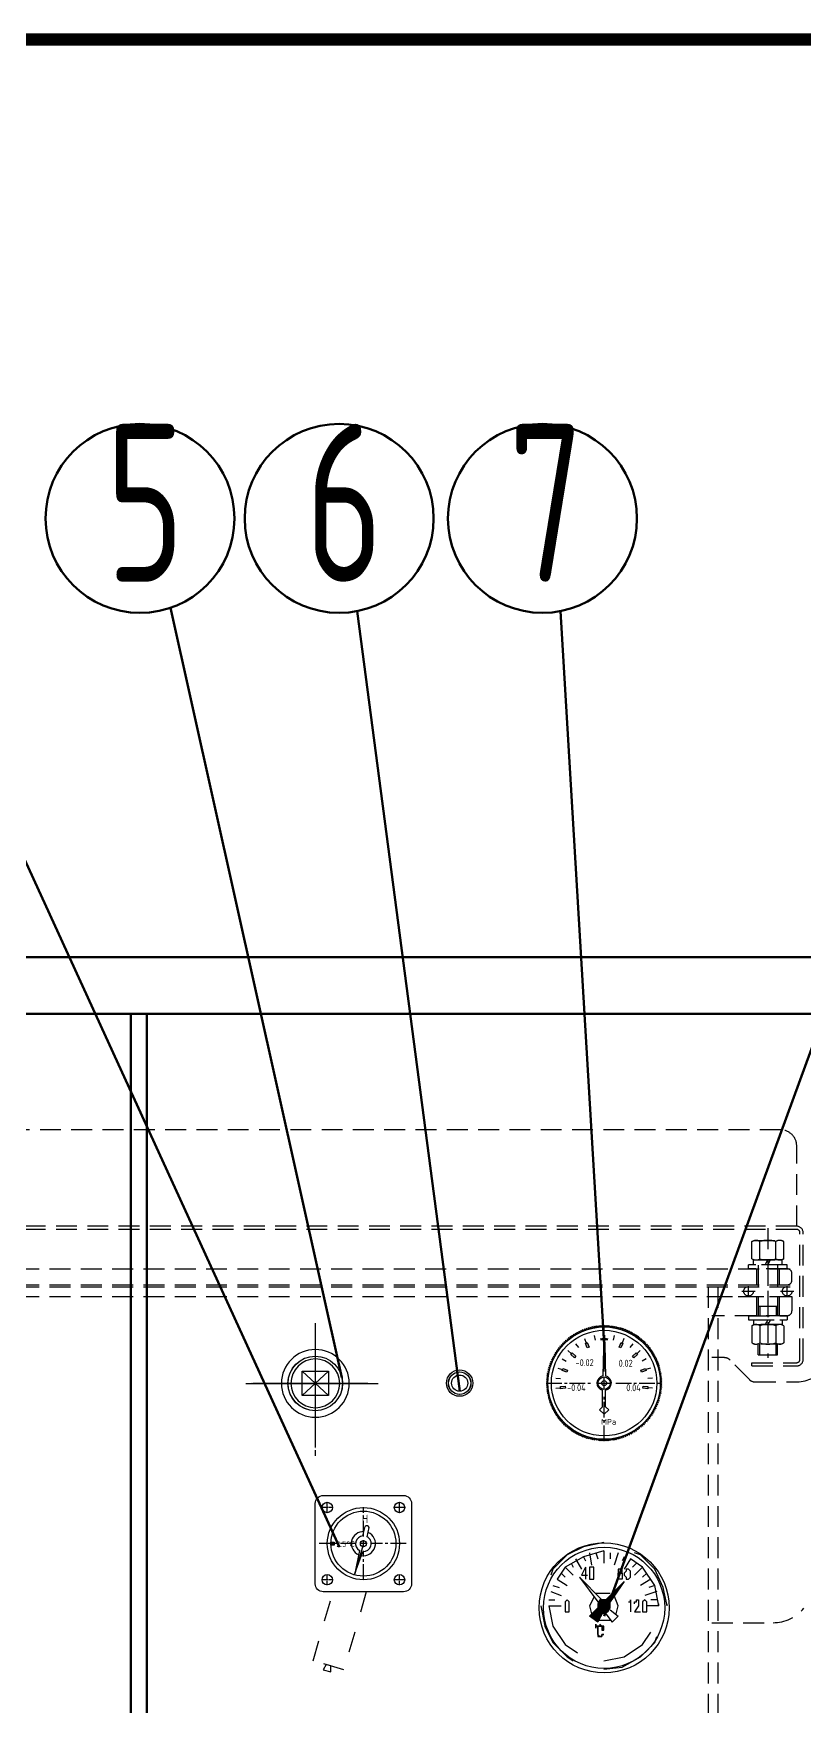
# Model space of a CAD drawing. Header units: millimetres. Extents: x 226184 to 236274, y -181921 to -175474.
# Drawn here: x 228596 to 229076, y -176729 to -175688 of the extents above; entities that cross this region are included whole.
import ezdxf

# ---------------------------------------------------------------- set-up
doc = ezdxf.new("R2010")
doc.units = ezdxf.units.MM
doc.header["$LTSCALE"] = 13
for name, pattern in [('CENTER2', [1.125, 0.75, -0.125, 0.125, -0.125]), ('CENTERX2', [101.6, 63.5, -12.7, 12.7, -12.7]), ('DASHED', [0.75, 0.5, -0.25]), ('虚线', [2, 1, -1])]:
    doc.linetypes.add(name, pattern=pattern)
for name, color, linetype in [('1', 4, 'Continuous'), ('4虚线层', 6, 'DASHED'), ('中心线', 1, 'CENTER2'), ('粗实线', 4, 'Continuous')]:
    doc.layers.add(name, color=color, linetype=linetype)
for name, color, linetype, lineweight in [('2细实线', 3, 'Continuous', 20), ('标注、文本', 3, 'Continuous', 25), ('粗线', 4, 'Continuous', 50)]:
    doc.layers.add(name, color=color, linetype=linetype, lineweight=lineweight)
doc.styles.add('pdm', font='gbenor.shx', dxfattribs={"width": 0.8, "bigfont": 'gbhzfs.shx'})
doc.styles.get("Standard").update_dxf_attribs({"font": 'gbenor.shx', "bigfont": 'gbcbig.shx'})
doc.dimstyles.new('英寸 1-10', dxfattribs={"dimscale": 14, "dimtxt": 3.5, "dimasz": 2, "dimexe": 1.5, "dimexo": 0.5, "dimgap": 0.5, "dimtad": 1, "dimtoh": 1, "dimdec": 1, "dimdsep": 46, "dimtxsty": 'Standard', "dimcen": 2.5, "dimclrd": 3, "dimclre": 3, "dimclrt": 3, "dimadec": 0, "dimazin": 2, "dimtfac": 1, "dimtdec": 1, "dimtmove": 0, "dimatfit": 2, "dimfxl": 1, "dimarcsym": 0})

# ---------------------------------------------------------------- blocks, each defined once
blk = doc.blocks.new('*U108')
at = {"layer": '中心线', "color": 0, "linetype": 'CENTER2', "transparency": 16777216}
for p, q in [((0, 4.5), (0, 27.5)), ((-22.62, 0), (-4.5, 0)), ((4.5, 0), (22.62, 0)), ((0, -26.62), (0, -4.5))]:
    blk.add_line(p, q, dxfattribs=at)
at = {"layer": '中心线', "color": 0, "linetype": 'Continuous', "transparency": 16777216}
for p, q in [((-2.25, 0), (2.25, 0)), ((0, -2.25), (0, 2.25))]:
    blk.add_line(p, q, dxfattribs=at)
blk = doc.blocks.new('*U109')
at = {"layer": '中心线', "color": 0, "linetype": 'CENTER2', "transparency": 16777216}
for p, q in [((-3.37, 0), (-0.65, 0)), ((0, 0.65), (0, 3.37)), ((0.65, 0), (3.37, 0)), ((0, -3.37), (0, -0.65))]:
    blk.add_line(p, q, dxfattribs=at)
at = {"layer": '中心线', "color": 0, "linetype": 'Continuous', "transparency": 16777216}
for p, q in [((-0.325, 0), (0.325, 0)), ((0, -0.325), (0, 0.325))]:
    blk.add_line(p, q, dxfattribs=at)
blk = doc.blocks.new('*U110')
at = {"layer": '中心线', "color": 0, "linetype": 'CENTER2', "transparency": 16777216}
for p, q in [((-3.37, 0), (-0.65, 0)), ((0, 0.65), (0, 3.37)), ((0.65, 0), (3.37, 0)), ((0, -3.37), (0, -0.65))]:
    blk.add_line(p, q, dxfattribs=at)
at = {"layer": '中心线', "color": 0, "linetype": 'Continuous', "transparency": 16777216}
for p, q in [((-0.325, 0), (0.325, 0)), ((0, -0.325), (0, 0.325))]:
    blk.add_line(p, q, dxfattribs=at)
blk = doc.blocks.new('*U111')
at = {"layer": '中心线', "color": 0, "linetype": 'CENTER2', "transparency": 16777216}
for p, q in [((-3.37, 0), (-0.65, 0)), ((0, 0.65), (0, 3.37)), ((0.65, 0), (3.37, 0)), ((0, -3.37), (0, -0.65))]:
    blk.add_line(p, q, dxfattribs=at)
at = {"layer": '中心线', "color": 0, "linetype": 'Continuous', "transparency": 16777216}
for p, q in [((-0.325, 0), (0.325, 0)), ((0, -0.325), (0, 0.325))]:
    blk.add_line(p, q, dxfattribs=at)
blk = doc.blocks.new('*U112')
at = {"layer": '中心线', "color": 0, "linetype": 'CENTER2', "transparency": 16777216}
for p, q in [((-3.37, 0), (-0.65, 0)), ((0, 0.65), (0, 3.37)), ((0.65, 0), (3.37, 0)), ((0, -3.37), (0, -0.65))]:
    blk.add_line(p, q, dxfattribs=at)
at = {"layer": '中心线', "color": 0, "linetype": 'Continuous', "transparency": 16777216}
for p, q in [((-0.325, 0), (0.325, 0)), ((0, -0.325), (0, 0.325))]:
    blk.add_line(p, q, dxfattribs=at)
blk = doc.blocks.new('*U113')
at = {"layer": '中心线', "color": 0, "linetype": 'CENTER2', "transparency": 16777216}
for p, q in [((0, 7.2), (0, 36.12)), ((-36.12, 0), (-7.2, 0)), ((7.2, 0), (36.12, 0)), ((0, -36.12), (0, -7.2))]:
    blk.add_line(p, q, dxfattribs=at)
at = {"layer": '中心线', "color": 0, "linetype": 'Continuous', "transparency": 16777216}
for p, q in [((-3.6, 0), (3.6, 0)), ((0, -3.6), (0, 3.6))]:
    blk.add_line(p, q, dxfattribs=at)
blk = doc.blocks.new('*U116')
at = {"layer": '粗实线', "ltscale": 8}
for q in [(-0.6, -0.5), (0.6, -0.5)]:
    blk.add_line((0, 0.5), q, dxfattribs=at)
blk = doc.blocks.new('*U117')
at = {"layer": '粗实线', "color": 0, "linetype": 'ByBlock', "lineweight": -2, "transparency": 16777216}
for p, rotation in [((259935.7, 56061.4), 26.00000000000001), ((259936.9, 56062), 23.99999999999999), ((259938, 56062.5), 22), ((259939.2, 56062.9), 19.99999999999998), ((259940.3, 56063.3), 17.99999999999997), ((259941.5, 56063.7), 15.99999999999999), ((259942.7, 56064), 13.99999999999997), ((259943.9, 56064.3), 11.99999999999999), ((259945.1, 56064.5), 9.999999999999977), ((259946.4, 56064.7), 7.99999999999998), ((259947.6, 56064.8), 5.999999999999904), ((259948.8, 56065), 3.99999999999995), ((259950.1, 56065), 1.999999999999765), ((259952.5, 56065), 358.0000000000002), ((259953.8, 56065), 356), ((259955, 56064.8), 354.0000000000001), ((259956.2, 56064.7), 352.0000000000001), ((259957.5, 56064.5), 350.0000000000001), ((259958.7, 56064.3), 348.0000000000001), ((259959.9, 56064), 346.0000000000001), ((259961.1, 56063.7), 344.0000000000001), ((259962.3, 56063.3), 342.0000000000001), ((259963.4, 56062.9), 340), ((259964.6, 56062.5), 338), ((259965.7, 56062), 336.0000000000001), ((259966.9, 56061.4), 334), ((259923.3, 56051.4), 52.00000000000001), ((259924.1, 56052.4), 50), ((259924.9, 56053.3), 48.00000000000002), ((259925.8, 56054.2), 46), ((259926.6, 56055.1), 44.00000000000001), ((259927.5, 56055.9), 42.00000000000001), ((259928.5, 56056.7), 40.00000000000001), ((259929.4, 56057.5), 38.00000000000001), ((259930.4, 56058.3), 36), ((259931.4, 56059), 33.99999999999999), ((259932.5, 56059.6), 32), ((259933.5, 56060.3), 29.99999999999998), ((259934.6, 56060.9), 27.99999999999997), ((259968, 56060.9), 332.0000000000001), ((259969, 56060.3), 330.0000000000001), ((259970.1, 56059.6), 328), ((259971.1, 56059), 326.0000000000001), ((259972.2, 56058.3), 324), ((259973.1, 56057.5), 322.0000000000001), ((259974.1, 56056.7), 320), ((259975, 56055.9), 318), ((259976, 56055.1), 316), ((259976.8, 56054.2), 314), ((259977.7, 56053.3), 312), ((259978.5, 56052.4), 310), ((259979.3, 56051.4), 308.0000000000001), ((259917.5, 56040.5), 72), ((259917.9, 56041.7), 70.00000000000003), ((259918.4, 56042.8), 68), ((259918.9, 56044), 66.00000000000001), ((259919.4, 56045.1), 63.99999999999999), ((259920, 56046.2), 62.00000000000001), ((259920.6, 56047.3), 59.99999999999999), ((259921.2, 56048.4), 58.00000000000002), ((259921.9, 56049.4), 56), ((259922.6, 56050.4), 54), ((259980, 56050.4), 306), ((259980.7, 56049.4), 304), ((259981.4, 56048.4), 302), ((259982, 56047.3), 300.0000000000001), ((259982.6, 56046.2), 298), ((259983.2, 56045.1), 296), ((259983.7, 56044), 294), ((259984.2, 56042.8), 292), ((259984.7, 56041.7), 290), ((259985.1, 56040.5), 288.0000000000001), ((259915.9, 56032), 86), ((259915.8, 56030.8), 87.99999999999999), ((259916, 56033.3), 84.00000000000003), ((259916.1, 56034.5), 82), ((259916.3, 56035.7), 80.00000000000001), ((259916.6, 56036.9), 78), ((259916.9, 56038.1), 76), ((259917.2, 56039.3), 74), ((259985.4, 56039.3), 286), ((259985.7, 56038.1), 284.0000000000001), ((259986, 56036.9), 282), ((259986.3, 56035.7), 280), ((259986.4, 56034.5), 278), ((259986.6, 56033.3), 276.0000000000001), ((259986.7, 56032), 274), ((259986.8, 56030.8), 272), ((259915.8, 56029.5), 90), ((259915.8, 56028.3), 92), ((259915.9, 56027.1), 94), ((259916, 56025.8), 96), ((259916.1, 56024.6), 98.00000000000001), ((259916.3, 56023.4), 99.99999999999999), ((259916.6, 56022.2), 102), ((259916.9, 56021), 104), ((259917.2, 56019.8), 106), ((259985.4, 56019.8), 254.0000000000001), ((259985.7, 56021), 256), ((259986, 56022.2), 258.0000000000001), ((259986.3, 56023.4), 260), ((259986.4, 56024.6), 262.0000000000001), ((259986.6, 56025.8), 264), ((259986.8, 56028.3), 268.0000000000001), ((259986.7, 56027.1), 266), ((259986.8, 56029.5), 270), ((259917.5, 56018.6), 108), ((259917.9, 56017.4), 110), ((259918.4, 56016.2), 112), ((259918.9, 56015.1), 114), ((259919.4, 56014), 116), ((259920, 56012.9), 118), ((259920.6, 56011.8), 120), ((259921.2, 56010.7), 122), ((259921.9, 56009.7), 124), ((259980.7, 56009.7), 236), ((259981.4, 56010.7), 238), ((259982, 56011.8), 240), ((259982.6, 56012.9), 242), ((259983.2, 56014), 244), ((259983.7, 56015.1), 246), ((259984.2, 56016.2), 248), ((259984.7, 56017.4), 250), ((259985.1, 56018.6), 252), ((259922.6, 56008.7), 126), ((259923.3, 56007.7), 128), ((259924.1, 56006.7), 130), ((259924.9, 56005.8), 132), ((259925.8, 56004.9), 134), ((259926.6, 56004), 136), ((259927.5, 56003.2), 138), ((259928.5, 56002.4), 140.0000000000001), ((259929.4, 56001.6), 142.0000000000001), ((259930.4, 56000.8), 144), ((259931.4, 56000.1), 146), ((259932.5, 55999.4), 148), ((259933.5, 55998.8), 150), ((259969, 55998.8), 210), ((259970.1, 55999.4), 212), ((259971.1, 56000.1), 214), ((259972.2, 56000.8), 216), ((259973.1, 56001.6), 218), ((259974.1, 56002.4), 220.0000000000001), ((259975, 56003.2), 222.0000000000001), ((259976, 56004), 224), ((259976.8, 56004.9), 226), ((259977.7, 56005.8), 227.9999999999999), ((259978.5, 56006.7), 230), ((259979.3, 56007.7), 232), ((259980, 56008.7), 234), ((259934.6, 55998.2), 152), ((259935.7, 55997.6), 154), ((259936.9, 55997.1), 156), ((259938, 55996.6), 158), ((259939.2, 55996.2), 160), ((259940.3, 55995.8), 162), ((259941.5, 55995.4), 164), ((259942.7, 55995.1), 166), ((259943.9, 55994.8), 168.0000000000001), ((259945.1, 55994.6), 170), ((259946.4, 55994.4), 172), ((259947.6, 55994.2), 174.0000000000001), ((259948.8, 55994.1), 176.0000000000001), ((259950.1, 55994.1), 178.0000000000003), ((259951.3, 55994), 180), ((259952.5, 55994.1), 181.9999999999997), ((259953.8, 55994.1), 183.9999999999999), ((259955, 55994.2), 186), ((259956.2, 55994.4), 188), ((259957.5, 55994.6), 190), ((259958.7, 55994.8), 192), ((259959.9, 55995.1), 194), ((259961.1, 55995.4), 196), ((259962.3, 55995.8), 197.9999999999999), ((259963.4, 55996.2), 200), ((259964.6, 55996.6), 202), ((259965.7, 55997.1), 204), ((259966.9, 55997.6), 206), ((259968, 55998.2), 208)]:
    blk.add_blockref('*U116', p, dxfattribs=dict(at, rotation=rotation))
blk.add_blockref('*U116', (259951.3, 56065), dxfattribs=at)
blk = doc.blocks.new('*D202')
at = {"layer": '2细实线', "color": 3, "linetype": 'ByBlock', "lineweight": -2}
for p, q in [((228920.8, -177020), (228920.8, -176777.3)), ((229035.8, -177210.5), (229035.8, -176777.3)), ((228920.8, -176798.3), (228693, -176798.3)), ((229007.8, -176798.3), (228948.8, -176798.3))]:
    blk.add_line(p, q, dxfattribs=at)
at = {"layer": '2细实线', "color": 3, "linetype": 'ByBlock'}
for points in [[(228948.8, -176793.6), (228948.8, -176802.9), (228920.8, -176798.3)], [(229007.8, -176793.6), (229007.8, -176802.9), (229035.8, -176798.3)]]:
    blk.add_solid(points, dxfattribs=at)
at = {"layer": 'Defpoints', "color": 0, "linetype": 'ByBlock'}
for p in [(228920.8, -176798.3), (228920.8, -177027), (229035.8, -177217.5)]:
    blk.add_point(p, dxfattribs=at)
at = {"layer": '2细实线', "color": 3, "linetype": 'ByBlock', "insert": (228792.9, -176765.8), "char_height": 49, "attachment_point": 5}
blk.add_mtext('115 [4.5]', dxfattribs=at)
blk = doc.blocks.new('*D203')
at = {"layer": '2细实线', "color": 3, "linetype": 'ByBlock', "lineweight": -2}
for p, q in [((229035.8, -177099.4), (229035.8, -176777.3)), ((229150.8, -177025), (229150.8, -176777.3)), ((229063.8, -176798.3), (229122.8, -176798.3)), ((229150.8, -176798.3), (229378.6, -176798.3))]:
    blk.add_line(p, q, dxfattribs=at)
at = {"layer": '2细实线', "color": 3, "linetype": 'ByBlock'}
for points in [[(229063.8, -176793.6), (229063.8, -176802.9), (229035.8, -176798.3)], [(229122.8, -176793.6), (229122.8, -176802.9), (229150.8, -176798.3)]]:
    blk.add_solid(points, dxfattribs=at)
at = {"layer": 'Defpoints', "color": 0, "linetype": 'ByBlock'}
for p in [(229150.8, -176798.3), (229150.8, -177032), (229035.8, -177106.4)]:
    blk.add_point(p, dxfattribs=at)
at = {"layer": '2细实线', "color": 3, "linetype": 'ByBlock', "insert": (229278.7, -176765.8), "char_height": 49, "attachment_point": 5}
blk.add_mtext('115 [4.5]', dxfattribs=at)
blk = doc.blocks.new('A$C3EE72B81')
at = {"layer": '粗实线', "lineweight": 30}
h = blk.add_hatch(color=256, dxfattribs=at)
h.dxf.hatch_style = 2
h.paths.add_polyline_path([(1.736, 1.82), (1.355, 1.439), (1.482, 1.439)])
h = blk.add_hatch(color=256, dxfattribs=at)
h.dxf.hatch_style = 2
h.paths.add_polyline_path([(1.228, 1.439), (1.185, 1.397), (1.439, 1.397)])
h = blk.add_hatch(color=256, dxfattribs=at)
h.dxf.hatch_style = 2
h.paths.add_polyline_path([(1.185, 1.397), (1.185, 1.355), (1.439, 1.355)])
h = blk.add_hatch(color=256, dxfattribs=at)
h.dxf.hatch_style = 2
h.paths.add_polyline_path([(1.185, 1.397), (1.439, 1.397), (1.439, 1.355)])
h = blk.add_hatch(color=256, dxfattribs=at)
h.dxf.hatch_style = 2
h.paths.add_polyline_path([(1.228, 1.439), (1.482, 1.439), (1.439, 1.397)])
h = blk.add_hatch(color=256, dxfattribs=at)
h.dxf.hatch_style = 2
h.paths.add_polyline_path([(1.058, 1.143), (1.016, 1.101), (1.27, 1.101)])
h = blk.add_hatch(color=256, dxfattribs=at)
h.dxf.hatch_style = 2
h.paths.add_polyline_path([(1.016, 1.101), (1.27, 1.101), (1.185, 0.974)])
h = blk.add_hatch(color=256, dxfattribs=at)
h.dxf.hatch_style = 2
h.paths.add_polyline_path([(1.101, 1.185), (1.058, 1.143), (1.27, 1.143)])
h = blk.add_hatch(color=256, dxfattribs=at)
h.dxf.hatch_style = 2
h.paths.add_polyline_path([(1.058, 1.143), (1.27, 1.143), (1.27, 1.101)])
h = blk.add_hatch(color=256, dxfattribs=at)
h.dxf.hatch_style = 2
h.paths.add_polyline_path([(1.185, 1.27), (1.101, 1.185), (1.397, 1.185)])
h = blk.add_hatch(color=256, dxfattribs=at)
h.dxf.hatch_style = 2
h.paths.add_polyline_path([(1.101, 1.185), (1.397, 1.185), (1.27, 1.143)])
h = blk.add_hatch(color=256, dxfattribs=at)
h.dxf.hatch_style = 2
h.paths.add_polyline_path([(1.185, 1.355), (1.185, 1.27), (1.439, 1.27)])
h = blk.add_hatch(color=256, dxfattribs=at)
h.dxf.hatch_style = 2
h.paths.add_polyline_path([(1.185, 1.355), (1.439, 1.355), (1.439, 1.27)])
h = blk.add_hatch(color=256, dxfattribs=at)
h.dxf.hatch_style = 2
h.paths.add_polyline_path([(1.185, 1.27), (1.439, 1.27), (1.397, 1.185)])
h = blk.add_hatch(color=256, dxfattribs=at)
h.dxf.hatch_style = 2
h.paths.add_polyline_path([(1.143, 0.889), (1.143, 0.847), (1.143, 0.889), (1.185, 0.889)])
h = blk.add_hatch(color=256, dxfattribs=at)
h.dxf.hatch_style = 2
h.paths.add_polyline_path([(1.228, 0.931), (1.228, 0.889), (1.185, 0.889), (1.185, 0.847), (1.185, 0.804), (1.185, 0.762), (1.185, 0.72), (1.185, 0.677), (1.228, 0.677), (1.27, 0.677), (1.228, 0.677), (1.185, 0.72), (1.185, 0.762), (1.185, 0.804), (1.185, 0.847), (1.185, 0.889), (1.228, 0.889), (1.27, 0.889)])
h = blk.add_hatch(color=256, dxfattribs=at)
h.dxf.hatch_style = 2
h.paths.add_polyline_path([(1.312, 0.72), (1.27, 0.72), (1.27, 0.677), (1.228, 0.677), (1.27, 0.677), (1.27, 0.72)])
h = blk.add_hatch(color=256, dxfattribs=at)
h.dxf.hatch_style = 2
h.paths.add_polyline_path([(1.312, 0.889), (1.27, 0.889), (1.27, 0.847), (1.27, 0.804), (1.312, 0.804)])
for points in [[(1.312, 2.625), (0.889, 2.54), (0.55, 2.371), (0.254, 2.074), (0.212, 1.947)], [(1.312, 2.625), (0.889, 2.54), (0.55, 2.371), (0.254, 2.074), (0.212, 1.947)], [(1.312, 2.455), (0.889, 2.328), (0.508, 2.117), (0.339, 1.863)], [(0.931, 2.117), (0.847, 1.947), (0.974, 1.947)], [(0.931, 2.117), (0.931, 1.863)], [(2.455, 1.312), (2.371, 1.736), (2.117, 2.117), (1.863, 2.286)], [(2.625, 1.312), (2.54, 1.693), (2.371, 2.074), (2.074, 2.371), (1.947, 2.413)], [(2.625, 1.312), (2.54, 1.693), (2.371, 2.074), (2.074, 2.371), (1.947, 2.413)], [(1.27, 1.439), (0.804, 1.905), (1.185, 1.397)], [(1.355, 1.439), (1.736, 1.82), (1.439, 1.397)], [(1.101, 1.482), (1.016, 1.312), (1.058, 1.143)], [(1.439, 1.566), (1.143, 1.566)], [(1.355, 1.439), (1.228, 1.439), (1.185, 1.355), (1.185, 1.27)], [(1.27, 1.143), (1.397, 1.185), (1.439, 1.27), (1.439, 1.397)], [(1.566, 1.143), (1.609, 1.312), (1.524, 1.524)], [(1.82, 1.397), (1.863, 1.397), (1.863, 1.439), (1.863, 1.185)], [(1.947, 1.355), (1.947, 1.397), (1.99, 1.397), (1.99, 1.439), (2.032, 1.439), (2.032, 1.397), (2.032, 1.355), (2.032, 1.312), (1.947, 1.185), (2.074, 1.185)], [(0, 1.312), (0.085, 0.889), (0.254, 0.55), (0.55, 0.254), (0.677, 0.169)], [(0, 1.312), (0.085, 0.889), (0.254, 0.55), (0.55, 0.254), (0.677, 0.169)], [(0.169, 1.312), (0.254, 0.889), (0.508, 0.508), (0.762, 0.339)], [(1.185, 0.974), (1.016, 1.101)], [(2.455, 1.312), (2.455, 1.355)], [(2.625, 1.312), (2.625, 1.355)], [(2.625, 1.312), (2.625, 1.355)], [(1.185, 1.016), (1.439, 1.016)], [(1.312, 0.169), (1.736, 0.254), (2.117, 0.508), (2.286, 0.762)], [(1.312, 0), (1.693, 0.042), (2.074, 0.254), (2.371, 0.55), (2.413, 0.677)], [(1.312, 0), (1.693, 0.042), (2.074, 0.254), (2.371, 0.55), (2.413, 0.677)]]:
    blk.add_lwpolyline(points, dxfattribs=at)
for points in [[(1.058, 2.117), (1.016, 2.117), (1.016, 2.074), (1.016, 1.99), (1.016, 1.905), (1.016, 1.863), (1.058, 1.863), (1.101, 1.863), (1.101, 1.905), (1.101, 1.99), (1.101, 2.074), (1.101, 2.117)], [(1.651, 2.074), (1.609, 2.074), (1.609, 2.032), (1.609, 1.99), (1.651, 1.99), (1.693, 1.99), (1.693, 1.947), (1.693, 1.905), (1.693, 1.863), (1.651, 1.863), (1.609, 1.863), (1.609, 1.905), (1.609, 1.947), (1.609, 1.99), (1.651, 1.99), (1.693, 1.99), (1.693, 2.032), (1.693, 2.074)], [(1.778, 2.074), (1.778, 2.032), (1.736, 1.99), (1.736, 1.947), (1.778, 1.905), (1.778, 1.863), (1.82, 1.863), (1.863, 1.905), (1.863, 1.947), (1.863, 1.99), (1.863, 2.032), (1.82, 2.074)], [(0.55, 1.439), (0.508, 1.397), (0.508, 1.312), (0.508, 1.228), (0.508, 1.185), (0.55, 1.185), (0.593, 1.185), (0.593, 1.228), (0.593, 1.312), (0.593, 1.397)], [(1.397, 1.312), (1.397, 1.397), (1.312, 1.397), (1.228, 1.397), (1.185, 1.312), (1.228, 1.228), (1.312, 1.185), (1.397, 1.228)], [(2.159, 1.439), (2.117, 1.397), (2.117, 1.312), (2.117, 1.27), (2.117, 1.228), (2.117, 1.185), (2.159, 1.185), (2.201, 1.185), (2.201, 1.228), (2.201, 1.27), (2.201, 1.312), (2.201, 1.397)], [(1.143, 0.931), (1.143, 0.889), (1.143, 0.847), (1.143, 0.889)], [(1.143, 0.889), (1.143, 0.847), (1.143, 0.889), (1.185, 0.889)], [(1.228, 0.931), (1.228, 0.889), (1.185, 0.889), (1.185, 0.847), (1.185, 0.804), (1.185, 0.762), (1.185, 0.72), (1.185, 0.677), (1.228, 0.677), (1.27, 0.677), (1.228, 0.677), (1.185, 0.72), (1.185, 0.762), (1.185, 0.804), (1.185, 0.847), (1.185, 0.889), (1.228, 0.889), (1.27, 0.889)], [(1.27, 0.889), (1.228, 0.889)], [(1.312, 0.72), (1.27, 0.72), (1.27, 0.677), (1.228, 0.677), (1.27, 0.677), (1.27, 0.72)], [(1.312, 0.889), (1.27, 0.889), (1.27, 0.847), (1.27, 0.804), (1.312, 0.804)]]:
    blk.add_lwpolyline(points, close=True, dxfattribs=at)
for points in [[(1.312, 2.455), (1.312, 2.455), (1.312, 2.201), (1.312, 2.201)], [(0.508, 2.117), (0.508, 2.117), (0.677, 1.947), (0.677, 1.947)], [(0.635, 2.201), (0.635, 2.201), (0.677, 2.117), (0.677, 2.117)], [(0.72, 2.286), (0.72, 2.286), (0.847, 2.074), (0.847, 2.074)], [(0.889, 2.328), (0.889, 2.328), (0.931, 2.244), (0.931, 2.244)], [(1.016, 2.413), (1.016, 2.413), (1.058, 2.159), (1.058, 2.159)], [(1.143, 2.413), (1.143, 2.413), (1.185, 2.286), (1.185, 2.286)], [(1.439, 2.413), (1.439, 2.413), (1.439, 2.286), (1.439, 2.286)], [(1.609, 2.413), (1.609, 2.413), (1.524, 2.159), (1.524, 2.159)], [(1.736, 2.328), (1.736, 2.328), (1.693, 2.244), (1.693, 2.244)], [(1.863, 2.286), (1.863, 2.286), (1.736, 2.074), (1.736, 2.074)], [(1.99, 2.201), (1.99, 2.201), (1.905, 2.117), (1.905, 2.117)], [(2.117, 2.117), (2.117, 2.117), (1.947, 1.947), (1.947, 1.947)], [(0.339, 1.863), (0.339, 1.863), (0.55, 1.736), (0.55, 1.736)], [(0.423, 1.99), (0.423, 1.99), (0.508, 1.905), (0.508, 1.905)], [(2.286, 1.863), (2.286, 1.863), (2.074, 1.736), (2.074, 1.736)], [(2.201, 1.99), (2.201, 1.99), (2.117, 1.905), (2.117, 1.905)], [(0.169, 1.439), (0.169, 1.439), (0.296, 1.439), (0.296, 1.439)], [(0.212, 1.609), (0.212, 1.609), (0.423, 1.524), (0.423, 1.524)], [(0.254, 1.736), (0.254, 1.736), (0.381, 1.693), (0.381, 1.693)], [(2.413, 1.609), (2.413, 1.609), (2.159, 1.524), (2.159, 1.524)], [(2.371, 1.736), (2.371, 1.736), (2.244, 1.693), (2.244, 1.693)], [(2.413, 1.439), (2.413, 1.439), (2.286, 1.439), (2.286, 1.439)], [(0.169, 1.312), (0.169, 1.312), (0.381, 1.312), (0.381, 1.312)], [(0.169, 1.312), (0.169, 1.312), (0.423, 1.312), (0.423, 1.312)], [(1.185, 1.27), (1.185, 1.27), (1.016, 1.101), (1.016, 1.101)], [(1.27, 1.143), (1.27, 1.143), (1.185, 0.974), (1.185, 0.974)], [(1.355, 1.143), (1.355, 1.143), (1.482, 0.974), (1.482, 0.974)], [(1.439, 1.228), (1.439, 1.228), (1.609, 1.101), (1.609, 1.101)], [(1.609, 1.101), (1.609, 1.101), (1.482, 0.974), (1.482, 0.974)], [(2.455, 1.312), (2.455, 1.312), (2.201, 1.312), (2.201, 1.312)], [(2.455, 1.312), (2.455, 1.312), (2.244, 1.312), (2.244, 1.312)]]:
    blk.add_open_spline(points, degree=3, dxfattribs=at)

msp = doc.modelspace()

# ---------------------------------------------------------------- hatches: boundary and pattern name
at = {"layer": '粗实线', "ltscale": 8}
h = msp.add_hatch(color=256, dxfattribs=at)
h.dxf.hatch_style = 1
h.paths.add_polyline_path([(228941.266, -176506.503), (228942.466, -176505.984), (228941.246, -176503.178), (228940.047, -176503.697)])
h.paths.add_polyline_path([(228933.26, -176512.67), (228934.145, -176511.708), (228931.889, -176509.641), (228931.004, -176510.603)])
h.paths.add_polyline_path([(228928.454, -176521.56), (228928.871, -176520.322), (228925.969, -176519.351), (228925.552, -176520.589)])
h.paths.add_polyline_path([(228927.679, -176531.637), (228927.556, -176530.336), (228924.511, -176530.628), (228924.633, -176531.93)])
h.paths.add_polyline_path([(228961.029, -176505.949), (228962.217, -176506.494), (228963.487, -176503.71), (228962.299, -176503.165)])
h.paths.add_polyline_path([(228969.369, -176511.658), (228970.233, -176512.639), (228972.524, -176510.612), (228971.66, -176509.631)])
h.paths.add_polyline_path([(228974.665, -176520.266), (228975.055, -176521.513), (228977.973, -176520.593), (228977.583, -176519.346)])
h.paths.add_polyline_path([(228976.002, -176530.283), (228975.852, -176531.581), (228978.891, -176531.928), (228979.042, -176530.63)])
h = msp.add_hatch(color=256, dxfattribs=at)
h.dxf.hatch_style = 1
h.paths.add_polyline_path([(228781.519, -176628.42, 0.01235133), (228781.544, -176629.42), (228783.519, -176629.42), (228783.519, -176628.42)])
h.paths.add_polyline_path([(228781.544, -176627.42, 0.01235133), (228781.519, -176628.42), (228783.519, -176628.42), (228783.519, -176627.42)])

# ---------------------------------------------------------------- linework, layer by layer
at = {"layer": '1', "color": 1, "linetype": 'CENTERX2', "lineweight": -3, "ltscale": 0.1}
for p, q in [((228771.769, -176491.114), (228771.769, -176565.727)), ((228771.769, -176495.806), (228771.769, -176561.394)), ((228728.485, -176528.558), (228815.054, -176528.558)), ((228732.281, -176528.434), (228732.392, -176528.434)), ((228733.111, -176528.434), (228738.75, -176528.434)), ((228804.609, -176528.6), (228739.02, -176528.6)), ((228739.469, -176528.434), (228739.579, -176528.434)), ((228740.27, -176528.434), (228745.909, -176528.434)), ((228746.628, -176528.434), (228746.739, -176528.434)), ((228747.457, -176528.434), (228753.097, -176528.434)), ((228771.783, -176555.829), (228771.783, -176561.468)), ((228771.783, -176562.159), (228771.783, -176562.297)), ((228771.783, -176562.988), (228771.783, -176568.627)), ((228771.783, -176569.346), (228771.783, -176569.457)), ((228771.783, -176570.175), (228771.783, -176573.658))]:
    msp.add_line(p, q, dxfattribs=at)
at = {"layer": '1', "const_width": 7.598}
msp.add_lwpolyline([(226748.469, -181682.674), (235084.11, -181682.674), (235084.11, -175691.431), (226748.469, -175691.431), (226748.469, -181682.674)], dxfattribs=at)
at = {"layer": '4虚线层', "ltscale": 2}
for p, q in [((229061.769, -176370.697), (228047.769, -176370.697)), ((229071.769, -176430.697), (229071.769, -176380.697)), ((229071.769, -176432.697), (228034.305, -176432.697)), ((229071.769, -176430.697), (228037.769, -176430.697)), ((229053.769, -176431.92), (229053.769, -176512.72)), ((229073.769, -176513.68), (229073.769, -176434.697)), ((229075.769, -176513.68), (229075.769, -176434.697)), ((229043.844, -176440.27), (229045.174, -176439.503)), ((229043.844, -176450.935), (229043.844, -176440.27)), ((229045.174, -176439.503), (229062.365, -176439.503)), ((229048.807, -176450.935), (229048.807, -176440.27)), ((229058.732, -176450.935), (229058.732, -176440.27)), ((229063.694, -176440.27), (229062.365, -176439.503)), ((229063.694, -176450.935), (229063.694, -176440.27)), ((229041.769, -176457.203), (229041.769, -176454.703)), ((229065.769, -176454.703), (229041.769, -176454.703)), ((229043.844, -176450.935), (229045.174, -176451.703)), ((229044.769, -176454.703), (229044.769, -176451.703)), ((229062.769, -176451.703), (229044.769, -176451.703)), ((229062.769, -176454.703), (229044.769, -176454.703)), ((229045.174, -176451.703), (229062.365, -176451.703)), ((229047.769, -176454.92), (229047.769, -176480.42)), ((229052.069, -176454.703), (229053.769, -176451.703)), ((229053.769, -176454.703), (229055.469, -176451.703)), ((229053.769, -176454.763), (229053.769, -176498.031)), ((229059.769, -176454.92), (229059.769, -176480.42)), ((229063.694, -176450.935), (229062.365, -176451.703)), ((229062.769, -176454.703), (229062.769, -176451.703)), ((229065.769, -176457.203), (229065.769, -176454.703)), ((228040.769, -176457.203), (229073.769, -176457.203)), ((229065.769, -176457.203), (229041.769, -176457.203)), ((229046.769, -176457.203), (229046.769, -176467.203)), ((229060.769, -176457.203), (229060.769, -176467.203)), ((229068.769, -176464.203), (229068.769, -176460.203)), ((229068.769, -176464.203), (229068.769, -176460.203)), ((228040.769, -176467.203), (229073.769, -176467.203)), ((228040.769, -176468.42), (229073.769, -176468.42)), ((228040.769, -176474.42), (229073.769, -176474.42)), ((229016.769, -177982.976), (229016.769, -176468.42)), ((229018.769, -176474.42), (229068.769, -176474.42)), ((229018.769, -176474.42), (229068.769, -176474.42)), ((229022.769, -177982.976), (229022.769, -176468.42)), ((229037.585, -176471.203), (229045.954, -176471.203)), ((229041.769, -176474.441), (229041.769, -176467.964)), ((229046.769, -176474.42), (229046.769, -176486.42)), ((229060.769, -176474.42), (229060.769, -176486.42)), ((229061.585, -176471.203), (229069.954, -176471.203)), ((229065.769, -176474.441), (229065.769, -176467.964)), ((229068.769, -176474.42), (229068.769, -176483.42)), ((229065.769, -176486.42), (229018.769, -176486.42)), ((229041.769, -176486.42), (229065.769, -176486.42)), ((229041.769, -176486.42), (229041.769, -176488.92)), ((229047.769, -176480.42), (229059.769, -176480.42)), ((229047.769, -176480.42), (229047.769, -176486.42)), ((229048.669, -176480.42), (229048.669, -176486.42)), ((229058.869, -176480.42), (229058.869, -176486.42)), ((229059.769, -176480.42), (229059.769, -176486.42)), ((229065.769, -176486.42), (229065.769, -176488.92)), ((229041.769, -176488.92), (229065.769, -176488.92)), ((229043.844, -176492.688), (229045.174, -176491.92)), ((229043.844, -176492.688), (229043.844, -176503.353)), ((229044.769, -176488.92), (229062.769, -176488.92)), ((229044.769, -176488.92), (229044.769, -176491.92)), ((229044.769, -176491.92), (229062.769, -176491.92)), ((229062.365, -176491.92), (229045.174, -176491.92)), ((229048.807, -176492.688), (229048.807, -176503.353)), ((229053.769, -176488.92), (229052.069, -176491.92)), ((229055.469, -176488.92), (229053.769, -176491.92)), ((229058.732, -176492.688), (229058.732, -176503.353)), ((229063.694, -176492.688), (229062.365, -176491.92)), ((229062.769, -176488.92), (229062.769, -176491.92)), ((229063.694, -176492.688), (229063.694, -176503.353)), ((229043.844, -176503.353), (229045.174, -176504.12)), ((229062.365, -176504.12), (229045.174, -176504.12)), ((229047.769, -176510.862), (229047.769, -176504.12)), ((229048.669, -176510.862), (229048.669, -176504.12)), ((229058.869, -176510.862), (229058.869, -176504.12)), ((229059.769, -176510.862), (229059.769, -176504.12)), ((229063.694, -176503.353), (229062.365, -176504.12)), ((229026.681, -176512.563), (229018.769, -176512.563)), ((229042.244, -176526.195), (229030.237, -176514.048)), ((229043.773, -176515.68), (229071.769, -176515.68)), ((229043.773, -176517.68), (229043.773, -176515.68)), ((229043.773, -176517.68), (229071.769, -176517.68)), ((229047.769, -176510.862), (229059.769, -176510.862)), ((229045.8, -176527.68), (229070.769, -176527.68)), ((229018.942, -176677.68), (229056.98, -176677.68))]:
    msp.add_line(p, q, dxfattribs=at)
for centre in [(229041.769, -176471.203), (229065.769, -176471.203)]:
    msp.add_circle(centre, 3, dxfattribs=at)
for centre, radius, start, end in [((229061.769, -176380.697), 10, 0, 90), ((229071.769, -176434.697), 4, 0, 90), ((229071.769, -176434.697), 2, 0, 90), ((229046.38, -176444.071), 4.569, 57.914436, 123.704561), ((229053.769, -176457.503), 18, 73.996597, 106.003403), ((229061.159, -176444.071), 4.569, 56.295439, 122.085564), ((229046.38, -176447.134), 4.569, 236.295439, 302.085564), ((229053.769, -176433.703), 18, 253.996597, 286.003403), ((229061.159, -176447.134), 4.569, 237.441248, 303.704561), ((229065.769, -176460.203), 3, 0, 90), ((229065.769, -176460.203), 3, 0, 90), ((229065.769, -176464.203), 3, 270, 0), ((229065.769, -176464.203), 3, 270, 0), ((229065.769, -176483.42), 3, 270, 0), ((229046.38, -176496.489), 4.569, 57.441248, 123.704561), ((229053.769, -176509.92), 18, 73.996597, 106.003403), ((229061.159, -176496.489), 4.569, 56.295439, 122.085564), ((229046.38, -176499.552), 4.569, 236.295439, 302.085564), ((229053.769, -176486.12), 18, 253.996597, 286.003403), ((229061.159, -176499.552), 4.569, 237.914436, 303.704561), ((229070.769, -176502.68), 25, 270, 0), ((229026.681, -176517.563), 5, 44.668094, 90), ((229071.769, -176513.68), 2, 270, 0), ((229071.769, -176513.68), 4, 270, 0), ((229045.8, -176522.68), 5, 224.668094, 270), ((229056.98, -176652.68), 25, 270, 320.494144)]:
    msp.add_arc(centre, radius, start, end, dxfattribs=at)
at = {"layer": '中心线', "ltscale": 8}
msp.add_line((228801.769, -176628.42), (228796.188, -176647.886), dxfattribs=at)
at = {"layer": '标注、文本'}
for radius in [8.198, 5.053]:
    msp.add_circle((228861.724, -176528.42), radius, dxfattribs=at)
at = {"layer": '粗实线', "lineweight": 50}
for p, q in [((228518.714, -176045.443), (228786.911, -176630.613)), ((228681.571, -176045.443), (228788.355, -176524.868)), ((228797.83, -176047.527), (228861.769, -176533.473)), ((228924.497, -176047.527), (228952.259, -176511.26)), ((229181.789, -176043.803), (228951.769, -176673.509)), ((229331.769, -176262.976), (227781.769, -176262.976)), ((227781.769, -176298.42), (229331.769, -176298.42)), ((228656.769, -176298.42), (228656.769, -177872.976)), ((228666.769, -176298.42), (228666.769, -177872.976))]:
    msp.add_line(p, q, dxfattribs=at)
at = {"layer": '粗实线', "ltscale": 8}
for p, q in [((228933.95, -176503.893), (228935.695, -176506.296)), ((228939.438, -176500.724), (228940.646, -176503.438)), ((228945.466, -176498.766), (228946.084, -176501.671)), ((228951.536, -176498.533), (228951.022, -176523.982)), ((228952.003, -176498.539), (228952.516, -176523.981)), ((228958.073, -176498.766), (228957.455, -176501.671)), ((228964.101, -176500.724), (228962.893, -176503.438)), ((228969.589, -176503.893), (228967.844, -176506.296)), ((228925.514, -176513.262), (228928.086, -176514.747)), ((228929.24, -176508.134), (228931.447, -176510.122)), ((228974.299, -176508.134), (228972.092, -176510.122)), ((228978.025, -176513.262), (228975.453, -176514.747)), ((228921.619, -176525.251), (228924.572, -176525.562)), ((228922.936, -176519.052), (228925.761, -176519.97)), ((228951.769, -176528.42), (228951.769, -176528.42)), ((228980.603, -176519.052), (228977.778, -176519.97)), ((228981.92, -176525.251), (228978.967, -176525.562)), ((228921.619, -176531.589), (228924.572, -176531.279)), ((228950.84, -176543.131), (228950.843, -176532.825)), ((228952.691, -176543.124), (228952.694, -176532.826)), ((228981.92, -176531.589), (228978.967, -176531.279)), ((228801.487, -176623.554), (228802.838, -176617.749)), ((228804.069, -176624.122), (228805.408, -176618.401))]:
    msp.add_line(p, q, dxfattribs=at)
at = {"layer": '粗实线', "lineweight": 30}
for p, q in [((228763.671, -176520.999), (228779.958, -176520.999)), ((228763.671, -176536.201), (228763.671, -176520.999)), ((228779.958, -176520.999), (228763.671, -176536.201)), ((228779.958, -176536.201), (228763.671, -176520.999)), ((228779.958, -176520.999), (228779.958, -176536.201)), ((228779.958, -176536.201), (228763.671, -176536.201))]:
    msp.add_line(p, q, dxfattribs=at)
at = {"layer": '粗实线', "linetype": '虚线'}
for p, q in [((228770.429, -176701.439), (228782.731, -176658.536)), ((228803.537, -176658.536), (228789.654, -176706.952)), ((228789.654, -176706.952), (228770.429, -176701.439))]:
    msp.add_line(p, q, dxfattribs=at)
at = {"layer": '粗实线', "ltscale": 8}
for points in [[(228940.047, -176503.697), (228941.246, -176503.178), (228942.466, -176505.984), (228941.266, -176506.503)], [(228962.299, -176503.165), (228963.487, -176503.71), (228962.217, -176506.494), (228961.029, -176505.949)], [(228931.004, -176510.603), (228931.889, -176509.641), (228934.145, -176511.708), (228933.26, -176512.67)], [(228971.66, -176509.631), (228972.524, -176510.612), (228970.233, -176512.639), (228969.369, -176511.658)], [(228925.552, -176520.589), (228925.969, -176519.351), (228928.871, -176520.322), (228928.454, -176521.56)], [(228977.583, -176519.346), (228977.973, -176520.593), (228975.055, -176521.513), (228974.665, -176520.266)], [(228924.633, -176531.93), (228924.511, -176530.628), (228927.556, -176530.336), (228927.679, -176531.637)], [(228979.042, -176530.63), (228978.891, -176531.928), (228975.852, -176531.581), (228976.002, -176530.283)], [(228781.519, -176629.42), (228781.519, -176627.42), (228783.519, -176627.42), (228783.519, -176629.42)]]:
    msp.add_lwpolyline(points, close=True, dxfattribs=at)
msp.add_lwpolyline([(228952.691, -176543.124), (228954.598, -176545.03), (228951.769, -176547.859), (228948.941, -176545.03), (228950.84, -176543.131)], dxfattribs=at)
msp.add_lwpolyline([(228771.769, -176653.42), (228771.769, -176603.42, -0.41421356), (228776.769, -176598.42), (228826.769, -176598.42, -0.41421356), (228831.769, -176603.42), (228831.769, -176653.42, -0.41421356), (228826.769, -176658.42), (228776.769, -176658.42, -0.41421356)], format="xyb", close=True, dxfattribs=at)
at = {"layer": '粗实线', "lineweight": 30}
msp.add_lwpolyline([(228799.424, -176632.694), (228796.37, -176647.021), (228801.442, -176633.284)], dxfattribs=at)
at = {"layer": '粗实线', "linetype": '虚线'}
msp.add_lwpolyline([(228781.447, -176708.365), (228781.483, -176704.609), (228778.599, -176703.782), (228776.64, -176706.986)], close=True, dxfattribs=at)
at = {"layer": '粗实线', "lineweight": 50}
for centre in [(228662.567, -175989.732), (228786.662, -175989.732), (228913.329, -175989.732)]:
    msp.add_circle(centre, 58.863, dxfattribs=at)
at = {"layer": '粗实线', "ltscale": 8}
for centre, radius in [((228951.769, -176528.42), 35), ((228951.769, -176528.42), 32.886), ((228951.769, -176528.42), 3.902), ((228951.769, -176528.42), 1.539), ((228779.269, -176605.92), 3.25), ((228801.769, -176628.42), 22.5), ((228801.769, -176628.42), 20.25), ((228824.269, -176605.92), 3.25), ((228801.769, -176628.42), 1.912), ((228951.769, -176668.42), 40.5), ((228951.769, -176668.42), 37.73), ((228779.269, -176650.92), 3.25), ((228824.269, -176650.92), 3.25)]:
    msp.add_circle(centre, radius, dxfattribs=at)
at = {"layer": '粗实线', "lineweight": 30}
for centre, radius in [((228771.769, -176528.6), 17), ((228771.815, -176528.6), 17), ((228861.724, -176528.42), 7), ((228861.769, -176528.42), 7)]:
    msp.add_circle(centre, radius, dxfattribs=at)
at = {"layer": '粗实线', "lineweight": 100, "ltscale": 8}
for start, end in [(90.596077, 94.713943), (85.286057, 89.403923)]:
    msp.add_arc((228951.769, -176528.42), 27.347, start, end, dxfattribs=at)
at = {"layer": '粗实线', "ltscale": 8}
for centre, radius, start, end in [((228951.754, -176499.637), 1.125, 77.232147, 101.166338), ((228951.769, -176528.42), 4.501, 99.562847, 258.119717), ((228951.769, -176528.42), 4.501, 281.852274, 80.457285), ((228801.769, -176628.42), 7.5, 87.488081, 247.183961), ((228801.769, -176628.42), 7.5, 260.321362, 67.156494), ((228803.951, -176618.755), 1.5, 13.635534, 137.8644), ((228801.769, -176628.42), 4.875, 93.323823, 241.237828), ((228801.769, -176628.42), 4.875, 266.153988, 61.849616)]:
    msp.add_arc(centre, radius, start, end, dxfattribs=at)
at = {"layer": '粗实线', "lineweight": 30, "extrusion": (0, 0, -1)}
for major_axis, start_param, end_param in [((14.933, 14.933), 3.92699082, 10.21017612), ((-10.756, 10.756), 5.49778714, 11.78097245)]:
    msp.add_ellipse((228771.815, -176528.6), major_axis=major_axis, ratio=1, start_param=start_param, end_param=end_param, dxfattribs=at)

# ---------------------------------------------------------------- block references
at = {"layer": '中心线', "linetype": 'CENTER2'}
msp.add_blockref('*U113', (228951.769, -176528.42), dxfattribs=at)
at = {"layer": '中心线', "linetype": 'CENTER2', "rotation": 90}
for name, p in [('*U108', (228801.769, -176628.42)), ('*U110', (228779.269, -176605.92)), ('*U111', (228824.269, -176605.92)), ('*U109', (228779.269, -176650.92)), ('*U112', (228824.269, -176650.92))]:
    msp.add_blockref(name, p, dxfattribs=at)
at = {"layer": '标注、文本', "xscale": 30, "yscale": 30, "zscale": 30}
msp.add_blockref('A$C3EE72B81', (228912.248, -176706.529), dxfattribs=at)
at = {"layer": '粗实线'}
msp.add_blockref('*U117', (-30999.525, -232557.964), dxfattribs=at)

# ---------------------------------------------------------------- texts
at = {"layer": '粗实线', "lineweight": 50, "style": 'pdm', "width": 0.8}
for s, p in [('5', (228641.431, -176029.147)), ('6', (228765.527, -176029.147)), ('7', (228892.193, -176029.147))]:
    msp.add_text(s, height=98.351, dxfattribs=at).set_placement(p)
at = {"layer": '粗实线', "ltscale": 8, "attachment_point": 1}
for s, insert, char_height in [('-0.02', (228933.956, -176513.461), 4.375), ('0.02', (228960.802, -176513.875), 4.375), ('-0.04', (228928.687, -176529.051), 4.375), ('0.04', (228965.548, -176529.082), 4.375), ('MPa', (228949.901, -176550.786), 3.5), ('2.5℃', (228784.8, -176626.92), 3.5)]:
    msp.add_mtext_dynamic_manual_height_columns(s, width=2.11177, gutter_width=1, heights=[0], dxfattribs=dict(at, insert=insert, char_height=char_height))
at = {"layer": '粗线', "lineweight": 200, "ltscale": 8, "insert": (228800.881, -176610.42), "char_height": 5.2, "attachment_point": 1}
msp.add_mtext_dynamic_manual_height_columns('H', width=2.6, gutter_width=65, heights=[0], dxfattribs=at)

# ---------------------------------------------------------------- dimensions: what is measured, and where the dimension line sits
at = {"layer": '2细实线', "linetype": 'ByBlock'}
for base, p1, p2, picture, middle in [((228920.769, -176798.28), (229035.769, -177217.476), (228920.769, -177026.976), '*D202', (228792.874, -176765.759)), ((229150.769, -176798.28), (229035.769, -177106.442), (229150.769, -177031.976), '*D203', (229278.665, -176765.759))]:
    dim = msp.add_linear_dim(base=base, p1=p1, p2=p2, dimstyle='英寸 1-10', dxfattribs=at)
    dim.commit()
    dim.dimension.update_dxf_attribs({"geometry": picture, "text_midpoint": middle})

doc.saveas('drawing.dxf')
